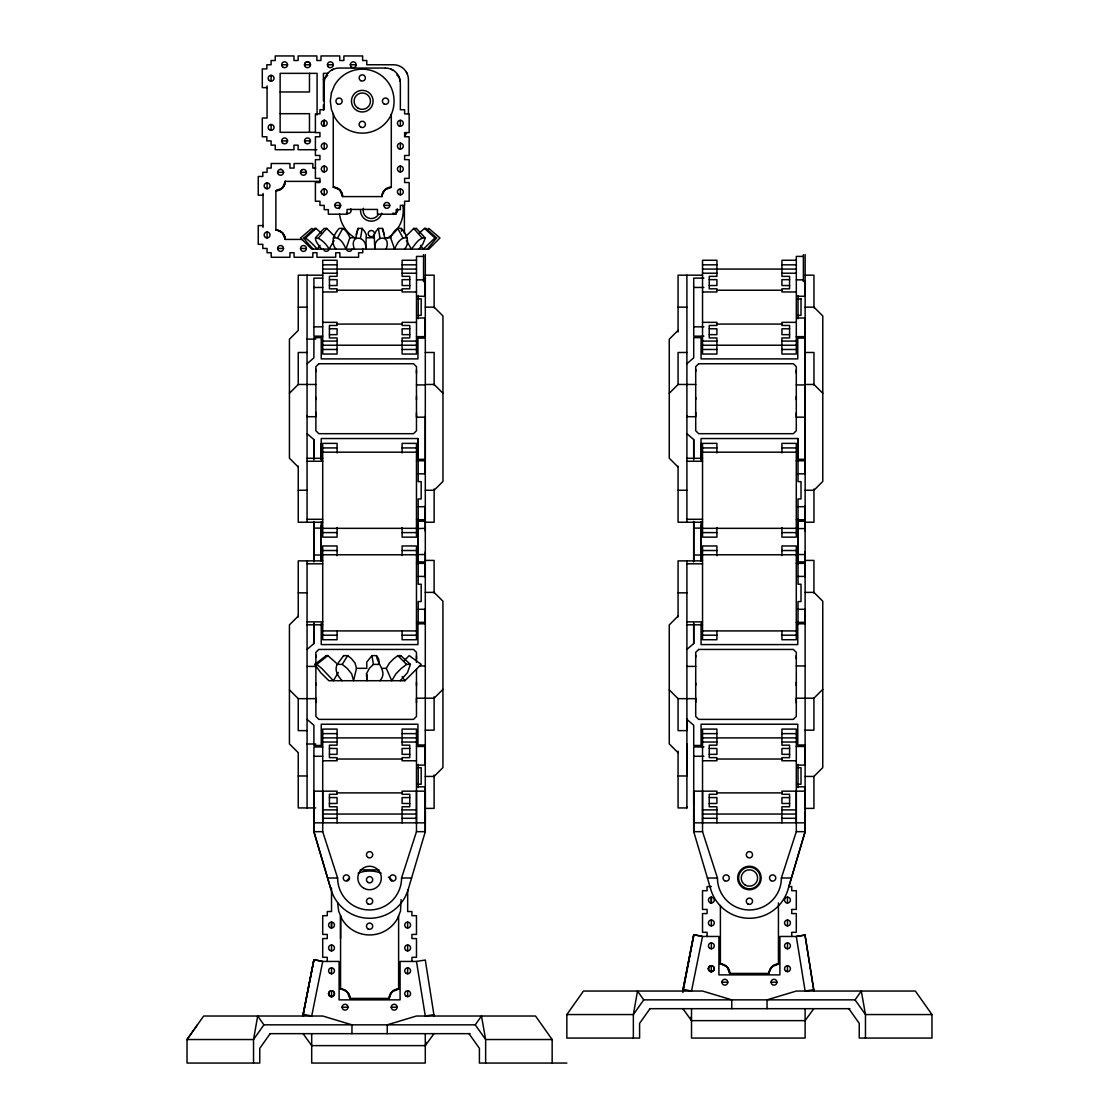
<?xml version="1.0" encoding="UTF-8"?>
<svg xmlns="http://www.w3.org/2000/svg" width="1119" height="1119" viewBox="0 0 1119 1119"><rect width="100%" height="100%" fill="white"/><g stroke="black" fill="none" stroke-linecap="round" stroke-linejoin="round"><path stroke-width="1.5" d="M307.068 415.611L307.068 416.702L315.88 416.702L315.88 412.379M402.099 822.843L402.099 806.757L409.75 806.757L409.75 794.294L402.099 794.294L402.099 791.161L425.29 791.161L425.29 831.669L408.505 888.416A40.284 40.284 0 0 1 330.678 888.416L313.893 831.669L313.893 814.646M337.085 822.843L337.085 806.757L329.434 806.757L329.434 794.294L337.085 794.294L337.085 791.161L313.893 791.161L313.893 831.669L330.678 888.416M307.068 649.44L313.893 643.565L313.88 623.409M313.88 561.752L313.88 521.496L313.893 561.612M313.893 459.769L313.893 439.557L307.068 433.682M315.88 702.41L315.88 698.088M315.88 685.15L315.88 683.136M315.88 657.175L315.88 655.161M315.88 399.441L315.88 397.441M315.88 371.48L315.88 369.466M321.237 561.248L321.237 525.398M321.237 459.769L321.237 443.376M416.478 760.766L402.099 760.766L402.099 757.633L409.75 757.633L409.75 745.17L402.099 745.17L402.099 729.084L416.478 729.084L416.478 831.669L401.567 877.995A31.975 31.975 0 0 1 369.592 909.957A31.975 31.975 0 0 1 337.616 877.995L322.706 831.669L322.706 729.084L337.085 729.084L337.085 745.17L329.434 745.17L329.434 757.633L337.085 757.633L337.085 760.766L322.706 760.766M340.568 938.561L340.568 915.734L340.568 989.07A9.33 9.33 0 0 1 349.897 998.4L389.286 998.4A9.33 9.33 0 0 1 398.616 989.07L398.616 915.734M351.953 1033.662L351.953 1024.836L322.706 1016.024L203.658 1016.024L187.027 1039.537L187.027 1063.05L259.762 1063.05L259.762 1048.349L270.155 1033.662M416.478 399.819L416.478 396.63M416.478 370.025L416.478 373.214M416.478 702.872L416.478 698.55M416.478 685.443L416.478 682.324M416.478 658.909L416.478 655.72M416.478 412.855L416.478 417.177L425.29 417.163M417.947 553.318L417.947 551.849M417.947 531.273L417.947 529.805M417.947 554.548L425.29 554.548L425.29 561.892L417.947 561.892L417.905 521.216L425.29 521.216L425.29 529.091M321.237 459.489L321.237 438.536L417.947 438.536L417.947 459.308L425.29 459.308L425.29 415.96M425.29 1033.662L425.29 1063.05L311.697 1063.05L311.697 1033.662M425.29 816.87L425.29 816.101M425.29 801.26L425.29 799.791M425.29 553.318L425.29 551.849M425.29 531.273L425.29 529.805M425.29 791.161L425.29 822.843L313.893 822.843L313.893 791.161M485.646 1063.05L485.646 1039.537L481.492 1016.024L475.253 1024.836L263.916 1024.836L253.537 1039.537L253.537 1063.05M552.157 1063.05L552.157 1039.537L535.525 1016.024L416.478 1016.024L387.23 1024.836L387.23 1033.662M686.898 718.72L686.898 775.971L678.072 775.971M686.898 415.611L686.898 416.702L695.71 416.702L695.71 412.379M691.514 1008.681L691.514 1038.068L805.12 1038.068L805.12 1008.681M693.724 814.646L693.724 831.669L710.495 888.416A40.284 40.284 0 0 0 788.322 888.416L805.12 831.669L805.107 791.161L781.929 791.161L781.929 794.294L789.58 794.294L789.58 806.757L781.929 806.757L781.929 822.843M716.901 822.843L716.901 806.757L709.25 806.757L709.25 794.294L716.901 794.294L716.901 791.161L693.71 791.161L693.724 831.669L702.536 831.669L717.447 877.995A31.975 31.975 0 0 0 749.408 909.957A31.975 31.975 0 0 0 781.384 877.995L796.308 831.669L796.294 729.084L781.929 729.084L781.929 745.17L789.58 745.17L789.58 757.633L781.929 757.633L781.929 760.766L796.294 760.766M686.898 649.44L693.71 643.565L693.696 623.437M693.71 561.752L693.71 521.496L693.71 561.612M693.71 459.769L693.71 439.557L686.898 433.682M695.71 702.41L695.71 698.088M695.71 685.15L695.71 683.136M695.71 657.175L695.71 655.161M695.71 399.441L695.71 397.441M695.71 371.48L695.71 369.466M701.067 561.248L701.067 525.398M701.067 459.769L701.067 443.376M702.536 831.669L702.536 729.084L716.901 729.084L716.901 745.17L709.25 745.17L709.25 757.633L716.901 757.633L716.901 760.766L702.536 760.766M731.77 1008.681L731.77 999.854L702.522 991.042L583.475 991.042L566.843 1014.555L566.843 1038.068L639.592 1038.068L639.592 1023.367L649.985 1008.681M796.294 399.819L796.294 396.63M796.294 370.025L796.294 373.214M796.294 702.872L796.294 698.55M796.294 685.443L796.294 682.324M796.294 658.909L796.294 655.72M796.294 412.855L796.294 417.177L805.12 417.177M797.763 553.318L797.763 551.849M797.763 531.273L797.763 529.805M797.763 554.548L805.12 554.548L805.12 561.892L797.763 561.892L797.735 528.574L797.735 521.23L805.107 521.216M701.067 459.489L701.067 438.536L797.763 438.536L797.763 459.308L805.12 459.308M805.107 816.87L805.107 816.101M805.107 809.457L805.12 791.161M805.12 553.318L805.12 551.849M805.12 531.273L805.12 529.805M805.12 473.071L805.12 412.491M805.12 396.672L805.12 395.105M805.12 374.739L805.12 373.159M805.009 935.064L813.933 991.042L805.009 935.064L796.294 936.463L779.901 936.463L779.901 974.887L718.916 974.887L718.916 936.463L702.522 936.463L693.724 934.701L682.716 991.042L693.794 934.701L702.536 936.463L691.514 991.042L682.772 989.28M865.463 1038.068L865.463 1014.555L861.308 991.042L855.07 999.854L643.747 999.854L633.354 1014.555L633.354 1038.068M767.047 1008.681L767.047 999.854L796.294 991.042L915.342 991.042L931.973 1014.555L931.973 1038.068L859.238 1038.068L859.238 1023.367L848.845 1008.681M425.29 528.336L417.905 528.574M805.107 528.336L805.107 529.091M302.927 1016.024L313.893 959.668L322.706 961.445L339.099 961.445L339.099 999.868L400.084 999.868L400.084 961.445L416.478 961.445L425.29 960.018L434.116 1016.024L434.116 1014.611L425.29 1016.024L416.478 961.445M425.29 814.772L425.29 813.289M805.107 814.772L805.107 813.289M425.29 811.485L425.29 831.669L416.478 831.669M805.12 811.485L805.107 831.669L788.769 886.933M356.08 234.71L358.08 228.416L362.136 228.416L364.556 231.269L366.319 234.71L365.759 249.131C367.256 235.214 348.499 233.801 354.443 249.131M302.899 1016.024L313.963 959.682L303.053 1014.276L311.697 1016.024L322.706 961.445L313.893 959.668M386.097 249.131C392.028 233.801 373.284 235.214 374.781 249.131L374.222 234.71L375.984 231.269L378.404 228.416L382.446 228.416L384.46 234.71M277.638 172.494L277.708 171.725M283.457 172.927L283.513 172.158M321.279 192.048L321.335 191.279M328.594 993.868L328.65 993.099M708.411 968.886L708.467 968.117M379.355 663.035L378.558 658.699L376.488 655.622L371.942 655.622L366.738 662.126L366.85 667.008M400.7 656.363L400.784 655.622L397.818 655.622L393.762 658.699L389.44 663.035L386.265 668.337L391.776 680.716L395.846 673.904L401.385 668.351L406.603 664.392L410.407 664.392L407.428 672.757L400.224 680.716M360.57 237.997L362.136 228.416M693.892 934.729L682.87 992.525M333.294 237.997C339.854 236.431 343.953 244.068 345.953 249.131L349.869 237.76C348.191 233.507 344.736 227.101 339.239 228.416C333.966 233.829 330.077 242.725 336.008 249.131M416.394 228.458L413.764 228.416L405.526 236.738M416.408 228.416L425.248 237.997L422.912 243.928L418.842 249.131M337.127 664.392L343.687 655.622L347.687 655.622L351.52 658.699L355.045 663.035L356.485 668.337L353.548 680.716L351.688 673.904L347.17 668.351L342.246 664.392L337.127 664.392C334.217 670.407 338.036 676.436 342.148 680.716M355.758 237.997L358.08 228.416M303.053 1033.662L311.697 1045.622L425.29 1045.622L426.213 1042.362M343.421 656.363L343.687 655.622M407.246 237.997C400.686 236.431 396.574 244.068 394.573 249.131L390.671 237.76C392.349 233.507 395.804 227.101 401.301 228.416C406.575 233.829 410.463 242.725 404.532 249.131M379.942 680.716C387.999 672.015 377.229 664.35 376.488 655.622M337.532 237.997L342.792 228.416M334.049 240.599L329.098 249.131C322.985 237.508 306.816 231.409 321.699 249.131M338.302 672.463L333.378 680.716L321.671 668.351L316.789 664.392L314.775 664.392L320.803 672.757L328.874 680.716L404.896 680.716L421.234 664.392L409.218 655.622L404.169 660.658M342.246 664.392L347.687 655.622M425.919 228.458L436.62 237.997L427.276 249.131M197.42 1024.836L187.027 1039.537L253.537 1039.537L257.692 1016.024L263.916 1024.836M425.29 1045.622L434.004 1033.662M813.821 1008.681L805.12 1020.64L691.514 1020.64L682.87 1008.681M320.034 245.341L317.195 249.131C307.921 237.885 295.206 230.402 313.264 249.131M318.439 237.997L326.762 228.416L335.015 236.738M315.292 237.997L324.132 228.416L326.762 228.416M323.419 79.659L327.615 75.449M426.857 230.332L428.773 228.416L439.977 237.997L428.843 249.131L311.697 249.131L300.549 237.997L311.753 228.416L313.684 230.332M289.429 393.273L298.255 384.46L315.88 384.46M298.255 616.093L289.429 624.906L289.429 743.911L298.255 752.723L298.255 807.932L315.754 807.932M678.072 330.385L669.26 339.211L669.26 458.217L678.072 467.029M669.26 393.273L678.072 384.46L695.71 384.46M442.928 689.374L434.116 698.2L416.478 698.2M678.072 616.093L669.26 624.906L669.26 743.911L678.072 752.723M805.12 730.161L813.933 730.161L813.933 698.2L822.759 689.374M797.735 528.574L805.107 528.574L805.12 505.746L805.12 808.394L813.933 808.394L813.933 776.432L822.759 767.606L822.759 601.197L813.933 592.385L805.12 592.385M305.599 237.997L315.992 228.416L321.657 233.395M418.884 233.395L424.549 228.416L425.947 228.416M303.92 237.997L314.579 228.416L315.992 228.416M307.068 363.745L313.893 357.856L313.893 337.644L321.237 337.644L321.237 358.891L417.947 358.891L417.947 338.106L425.29 338.106M686.884 363.745L693.71 357.856L693.71 337.644L701.067 337.644L701.067 358.891L797.763 358.891L797.763 338.106L805.12 338.106L805.12 474.372M379.215 664.392L373.396 664.392L369.354 668.351L366.417 673.904L366.99 680.716L366.976 674.519M436.62 237.997L434.871 238.053L423.346 249.131L420.506 245.341M316.789 664.392L327.853 655.622L336.26 663.035M425.248 237.997C418.814 237.256 415.009 244.893 411.442 249.131L406.477 240.599M301.389 170.256L301.99 169.78A2.937 2.937 0 0 1 306.396 172.326A2.937 2.937 0 0 1 301.99 174.872A2.937 2.937 0 0 1 301.99 169.78M314.775 664.392L326.286 655.622L327.853 655.622M331.672 70.063L333.42 69.21M805.107 935.05L796.294 936.463L805.12 991.042L813.933 989.63M281.666 64.762L287.555 64.762M304.55 64.762L310.425 64.762M327.433 64.762L333.308 64.762M350.317 64.762L356.192 64.762M328.315 73.35L323.419 73.35L323.419 100.892M267.063 87.646L262.294 87.646L262.294 68.902L266.84 68.902L266.84 64.762L271.092 64.762L271.092 60.51L275.246 60.51L275.246 55.95L293.975 55.95L293.975 60.51L298.13 60.51L298.13 55.95L316.859 55.95L316.859 60.51L320.999 60.51L320.999 55.95L339.742 55.95L339.742 60.51L343.883 60.51L343.883 55.95L362.626 55.95L362.626 60.51L366.766 60.51L366.766 64.762L393.496 64.762A14.925 14.925 0 0 1 408.421 79.687L408.421 113.97M280.128 91.968L309.473 91.968L309.473 73.35M280.128 113.69L309.473 113.69L309.473 132.322M315.558 132.322L280.128 132.322L280.128 73.35L317.083 73.35L317.083 114.977M281.666 140.896L287.555 140.896M304.55 140.896L310.425 140.896M316.859 149.722L298.13 149.722L298.13 145.162L293.975 145.162L293.975 149.722L275.246 149.722L275.246 145.162L271.092 145.162L271.092 140.91L266.84 140.91L266.84 136.77L262.294 136.77L262.294 118.027L267.063 118.027L267.063 85.911M315.586 168.06L312.83 168.06L312.83 163.514L294.087 163.514L294.087 168.06L289.947 168.06L289.947 163.514L271.204 163.514L271.204 168.06L267.063 168.06L267.063 172.326L262.811 172.326L262.811 176.466L258.251 176.466L258.251 195.21L263.035 195.21M277.638 172.326L283.513 172.326A2.937 2.937 0 0 1 279.107 174.872A2.937 2.937 0 0 1 279.107 169.78A2.937 2.937 0 0 1 283.513 172.326M300.521 172.326L306.396 172.326M320.034 181.376L285.205 181.376A9.33 9.33 0 0 1 275.875 190.706L275.875 230.08A9.33 9.33 0 0 1 285.205 239.424L302.662 239.424M334.777 205.392L340.652 205.392A2.937 2.937 0 0 0 336.246 202.847A2.937 2.937 0 0 0 336.246 207.938A2.937 2.937 0 0 0 340.652 205.392M383.901 205.392L389.776 205.392M263.035 225.59L258.251 225.59L258.251 244.32L262.811 244.32L262.811 248.474L267.063 248.474L267.063 252.726L271.204 252.726L271.204 257.272L289.947 257.272L289.947 252.726L294.087 252.726L294.087 257.272L312.83 257.272L312.83 252.726L316.971 252.726L316.971 257.272L335.714 257.272L335.714 252.726L339.854 252.726L339.854 257.272L358.598 257.272L358.598 252.726L362.738 252.726L362.738 248.474M349.869 237.76L355.562 237.76M366.486 237.76L374.054 237.76M384.978 237.76L390.671 237.76M277.638 248.46L283.513 248.46A2.937 2.937 0 0 1 279.107 251.006A2.937 2.937 0 0 1 279.107 245.914A2.937 2.937 0 0 1 283.513 248.46M300.521 248.474L306.396 248.46A2.937 2.937 0 0 0 301.99 245.914A2.937 2.937 0 0 0 301.99 251.006A2.937 2.937 0 0 0 306.396 248.46M423.555 256.405L416.506 256.405L416.478 354.038L402.113 354.038L402.113 337.938L409.764 337.938L409.764 325.475L402.113 325.475L402.113 322.342L416.478 322.342M803.386 256.405L796.322 256.405L796.308 354.038L781.929 354.038L781.929 337.938L789.58 337.938L789.58 325.475L781.929 325.475L781.929 322.342L796.308 322.342M416.478 260.265L402.113 260.265L402.113 276.351L409.764 276.351L409.764 288.814L402.113 288.814L402.113 291.961L416.478 291.961M796.308 260.265L781.929 260.265L781.929 276.351L789.58 276.351L789.58 288.814L781.929 288.814L781.929 291.961L796.308 291.961M322.72 264.825L337.085 264.825M402.113 264.825L416.478 264.825M702.536 264.825L716.915 264.825M781.929 264.825L796.308 264.825M322.72 269.078L416.478 269.078M702.536 269.078L796.308 269.078M322.72 273.218L337.085 273.218M402.113 273.218L416.478 273.218M702.536 273.218L716.915 273.218M781.929 273.218L796.308 273.218M322.72 275.176L298.255 275.176L298.255 330.385L289.429 339.211L289.429 458.217L298.255 467.029M425.318 275.176L434.144 275.176L434.144 307.781M702.536 275.176L678.072 275.176L678.072 331.951M805.148 275.176L813.961 275.176L813.961 307.781M322.72 278.127L313.907 278.127L313.907 336.176L322.72 336.176M703.879 278.127L693.724 278.127L693.724 336.176L703.879 336.176M329.434 279.652L337.085 279.652L337.085 285.527L329.434 285.527M409.764 279.652L402.113 279.652L402.113 285.527L409.764 285.527M709.25 279.652L716.915 279.652L716.915 285.527L709.25 285.527M789.58 279.652L781.929 279.652L781.929 285.527L789.58 285.527M416.506 279.848L423.555 279.848M796.322 279.848L803.386 279.848M313.907 287.457L322.72 287.457M693.724 287.457L703.879 287.457M337.085 290.227L402.113 290.227M716.915 290.227L781.929 290.227M322.72 291.961L337.085 291.961L337.085 288.814L329.434 288.814L329.434 276.351L337.085 276.351L337.085 260.265L322.72 260.265L322.72 354.038L337.085 354.038L337.085 337.938L329.434 337.938L329.434 325.475L337.085 325.475L337.085 322.342L322.72 322.342M702.536 291.961L716.915 291.961L716.915 288.814L709.25 288.814L709.25 276.351L716.915 276.351L716.915 260.265L702.536 260.265L702.536 354.038L716.915 354.038L716.915 337.938L709.25 337.938L709.25 325.475L716.915 325.475L716.915 322.342L702.536 322.342M418.198 296.283L425.066 296.283L425.066 277.666M798.015 296.283L804.883 296.283L804.883 281.051M418.198 298.927L421.178 298.885L421.178 315.404L418.198 315.376M798.015 298.885L801.008 298.927M298.255 307.152L307.068 307.152M425.318 307.152L434.144 307.152L442.956 315.964L442.956 481.45L434.144 490.262L425.318 490.262M678.072 307.152L686.898 307.152M805.148 307.152L813.961 307.152L822.787 315.964L822.787 481.45L813.961 490.262L805.148 490.262M798.015 315.404L801.008 315.376L801.008 298.885M418.198 318.006L425.066 318.006L425.066 336.637L416.478 336.637M798.015 318.006L804.883 318.006L804.883 336.637L796.308 336.637M337.085 324.076L402.113 324.076M716.915 324.076L781.929 324.076M313.907 326.832L322.72 326.832M693.724 326.832L703.879 326.832M329.434 328.776L337.085 328.776L337.085 334.651L329.434 334.651M409.764 328.776L402.113 328.776L402.113 334.651L409.764 334.651M709.25 328.776L716.915 328.776L716.915 334.651L709.25 334.651M789.58 328.776L781.929 328.776L781.929 334.651L789.58 334.651M307.068 339.113L315.768 339.113M322.72 341.085L337.085 341.085M402.113 341.085L416.478 341.085M702.536 341.085L716.915 341.085M781.929 341.085L796.308 341.085M322.72 345.225L416.478 345.225M702.536 345.225L796.308 345.225M322.72 349.478L337.085 349.478M402.113 349.478L416.478 349.478M702.536 349.478L716.915 349.478M781.929 349.478L796.308 349.478M307.068 352.485L298.255 352.485L298.255 384.614M425.318 352.485L434.144 352.485L434.144 385.09M686.898 352.485L678.072 352.485L678.072 384.614M805.148 352.485L813.961 352.485L813.961 385.09M425.318 384.46L434.144 384.46L442.956 393.273M805.148 384.46L813.961 384.46L822.787 393.273M416.478 384.922L425.29 384.922M796.294 384.922L805.12 384.922M322.706 447.936L337.085 447.936M402.099 447.936L416.478 447.936M702.536 447.936L716.901 447.936M781.929 447.936L796.294 447.936M322.706 452.188L416.478 452.188M702.536 452.188L796.294 452.188M307.068 458.3L322.706 458.3M686.898 458.3L702.536 458.3M416.478 460.776L425.066 460.776L425.066 474.33M796.294 460.776L804.883 460.776L804.883 474.33M307.068 461.238L322.706 461.238M686.898 461.238L702.536 461.238M418.198 473.827L425.318 473.827M798.015 473.827L805.148 473.827M298.255 490.262L307.068 490.262M678.072 490.262L686.898 490.262M418.198 506.711L425.318 506.711M798.015 506.711L805.148 506.711M307.068 519.286L322.706 519.286M686.898 519.286L702.536 519.286M416.478 519.762L425.066 519.762L425.066 506.208M796.294 519.762L804.883 519.762L804.883 506.208M322.706 522.237L298.255 522.237L298.255 466.217M425.318 522.237L434.144 522.237L434.144 489.017M702.536 522.237L678.072 522.237L678.072 466.217M313.893 528.112L321.237 528.112M693.724 528.112L701.067 528.112M322.706 528.336L416.478 528.336M702.536 528.336L796.294 528.336M322.706 532.602L337.085 532.602M402.099 532.602L416.478 532.602M702.536 532.602L716.901 532.602M781.929 532.602L796.294 532.602M322.706 550.52L337.085 550.52M402.099 550.52L416.478 550.52M702.536 550.52L716.901 550.52M781.929 550.52L796.294 550.52M322.706 554.772L416.478 554.772M702.536 554.772L796.294 554.772M313.893 555.01L321.237 555.01M693.724 555.01L701.067 555.01M425.29 560.409L434.116 560.409L434.116 593.014M805.12 560.409L813.933 560.409L813.933 593.014M322.706 560.885L298.255 560.885L298.255 616.905M702.536 560.885L678.072 560.885L678.072 616.905M416.478 563.361L425.066 563.361L425.066 576.914M796.294 563.361L804.883 563.361L804.883 576.914M307.068 563.822L322.706 563.822M686.898 563.822L702.536 563.822M418.198 576.411L425.318 576.411M798.015 576.411L805.148 576.411M425.29 592.385L434.116 592.385L442.928 601.197L442.928 767.606L434.116 776.432L425.29 776.432M298.255 592.846L307.068 592.846M678.072 592.846L686.898 592.846M418.198 609.296L425.318 609.296M798.015 609.296L805.148 609.296M307.068 621.87L322.706 621.87M686.898 621.87L702.536 621.87M416.478 622.346L425.066 622.346L425.066 608.792M796.294 622.346L804.883 622.346L804.883 608.792M417.947 623.801L425.29 623.801M797.763 623.801L805.12 623.801M307.068 624.822L322.706 624.822M686.898 624.822L702.536 624.822M322.706 630.92L416.478 630.92M702.536 630.92L796.294 630.92M322.706 635.186L337.085 635.186M402.099 635.186L416.478 635.186M702.536 635.186L716.901 635.186M781.929 635.186L796.294 635.186M419.415 665.945L425.29 665.945M796.294 665.945L805.12 665.945M307.068 666.406L315.88 666.406M686.898 666.406L695.71 666.406M356.485 668.337L366.962 668.337M381.663 668.337L386.265 668.337M796.294 698.2L813.933 698.2M315.88 698.662L298.255 698.662L289.429 689.85M695.71 698.662L678.072 698.662L669.26 689.85M425.29 730.161L434.116 730.161L434.116 696.843M307.068 730.637L298.255 730.637L298.255 698.508M322.706 733.63L337.085 733.63M402.099 733.63L416.478 733.63M702.536 733.63L716.901 733.63M781.929 733.63L796.294 733.63M322.706 737.897L416.478 737.897M702.536 737.897L796.294 737.897M322.706 742.037L337.085 742.037M402.099 742.037L416.478 742.037M702.536 742.037L716.901 742.037M781.929 742.037L796.294 742.037M307.068 743.995L315.754 743.995M425.29 745.002L417.947 745.002L417.947 724.231L321.237 724.231L321.237 745.478L313.893 745.478L313.893 725.252L307.068 719.377M805.12 745.002L797.763 745.002L797.763 724.231L701.067 724.231L701.067 745.478L693.71 745.478L693.71 725.252L686.898 719.377M416.478 746.471L425.066 746.471L425.066 765.102L418.198 765.102M796.294 746.471L804.883 746.471L804.883 765.102L798.015 765.102M322.706 746.946L313.893 746.946L313.893 804.981M703.879 746.946L693.724 746.946L693.724 804.981M329.434 748.457L337.085 748.457L337.085 754.346L329.434 754.346M409.75 748.457L402.099 748.457L402.099 754.346L409.75 754.346M709.25 748.471L716.901 748.471L716.901 754.346L709.25 754.346M789.58 748.471L781.929 748.471L781.929 754.346L789.58 754.346M313.893 756.276L322.706 756.276M693.724 756.276L703.879 756.276M337.085 759.032L402.099 759.032M716.901 759.032L781.929 759.032M418.198 767.746L421.178 767.704L421.178 784.223L418.198 784.223M798.015 767.704L801.008 767.746L801.008 784.223L798.015 784.181M298.255 775.971L307.068 775.971M805.12 776.432L813.933 776.432M418.198 786.825L425.066 786.825L425.066 805.456M798.015 786.825L804.883 786.825L804.883 805.456M337.085 792.895L402.099 792.895M716.901 792.895L781.929 792.895M329.434 797.581L337.085 797.581L337.085 803.47L329.434 803.47M409.75 797.581L402.099 797.581L402.099 803.47L409.75 803.47M709.25 797.581L716.901 797.581L716.901 803.47L709.25 803.47M789.58 797.581L781.929 797.581L781.929 803.47L789.58 803.47M686.898 743.995L686.898 807.932L678.072 807.932L678.072 751.157M322.706 809.89L337.085 809.89M402.099 809.89L416.478 809.89M702.536 809.89L716.901 809.89M781.929 809.89L796.294 809.89M322.706 814.045L416.478 814.045M702.536 814.045L796.294 814.045M322.706 818.297L337.085 818.297M402.099 818.297L416.478 818.297M702.536 818.297L716.901 818.297M781.929 818.297L796.294 818.297M805.107 822.843L693.724 822.843L693.71 791.161M313.893 831.669L322.706 831.669M796.308 831.669L805.12 831.669M360.164 869.883L379.019 869.883M327.587 877.995L337.616 877.995M401.567 877.995L411.582 877.995M707.418 877.995L717.447 877.995M781.384 877.995L791.413 877.995M711.334 886.556L707.082 886.556L707.082 890.71L702.522 890.71L702.522 909.439L707.096 909.439L707.082 913.58L702.522 913.58L702.522 932.323L707.096 932.323L707.082 936.463M788.909 886.556L791.748 886.556L791.734 890.71L796.308 890.696L796.294 909.439L791.734 909.439L791.734 913.58L796.308 913.58L796.294 932.323L791.734 932.323L791.734 936.463M721.909 982.23L727.798 982.216A2.937 2.937 0 0 0 723.392 979.671A2.937 2.937 0 0 0 723.392 984.762A2.937 2.937 0 0 0 727.798 982.216M771.033 982.23L776.922 982.216A2.937 2.937 0 0 0 772.516 979.671A2.937 2.937 0 0 0 772.516 984.762A2.937 2.937 0 0 0 776.922 982.216M342.092 1007.198L347.981 1007.198A2.937 2.937 0 0 0 343.575 1004.652A2.937 2.937 0 0 0 343.575 1009.744A2.937 2.937 0 0 0 347.981 1007.198M391.216 1007.198L397.105 1007.198A2.937 2.937 0 0 0 392.699 1004.652A2.937 2.937 0 0 0 392.699 1009.744A2.937 2.937 0 0 0 397.105 1007.198M649.691 1008.681L849.894 1008.681M566.843 1014.555L633.354 1014.555L637.508 991.042L643.747 999.854M931.973 1014.555L865.463 1014.555L855.07 999.854M269.861 1033.662L470.078 1033.662M552.157 1039.537L485.646 1039.537L475.253 1024.836M566.843 1063.05L479.408 1063.05L479.408 1048.349L469.015 1033.662M280.421 169.389L281.177 169.459M324.048 188.957L324.818 189.013M323.615 194.762L324.384 194.818M711.95 965.837L711.18 965.781L711.348 971.656M710.747 971.6L711.516 971.656M331.364 990.763L332.119 990.819M330.916 996.581L331.686 996.637M391.132 69.21L392.895 70.063M400.784 655.622L410.407 664.392M424.549 228.416L434.941 237.997M397.818 655.622L406.603 664.392M413.764 228.416L422.101 237.997M402.099 676.589L404.896 680.716M326.286 655.622L326.72 656.363M397.749 228.416L403.008 237.997M406.421 72.231L407.288 73.98M690.605 1017.339L691.514 1020.64M382.446 228.416L384.782 237.997M401.301 228.416L401.581 231.269M371.942 655.622L373.396 664.392M378.404 228.416L379.956 237.997M401.12 899.662L400.476 911.244L397.273 918.965A31.975 31.975 0 0 1 341.896 918.965L338.707 911.244L337.616 902.977M796.294 791.161L796.308 822.843M702.522 791.161L702.536 822.843M686.898 806.841L686.898 807.932M416.478 791.161L416.478 822.843M322.706 791.161L322.706 822.843M813.961 489.017L813.961 522.237L805.148 522.237L805.148 254.614M803.386 254.614L803.386 281.638M798.015 295.528L798.015 318.775M798.015 460.776L798.015 481.632L801.008 481.632L801.008 498.962L798.015 498.962L798.015 519.762M798.015 563.361L798.015 584.216L801.008 584.216L801.008 601.546L798.015 601.546L798.015 622.346M798.015 764.333L798.015 787.594M797.763 438.536L797.763 461.224M797.763 518.852L797.763 564.256M797.763 621.884L797.763 644.586L701.067 644.586L701.067 623.339M787.482 897.13L787.482 903.019M787.482 920.014L787.482 925.889M787.482 942.897L787.482 948.772M787.482 965.781L787.482 971.656M781.929 452.957L781.929 443.376L796.294 443.376L796.294 537.148L781.929 537.148L781.929 527.567M781.929 555.542L781.929 545.96L796.294 545.96L796.294 639.732L781.929 639.732L781.929 630.92M778.432 902.977L778.432 964.088A9.33 9.33 0 0 0 769.103 973.418L729.714 973.418A9.33 9.33 0 0 0 720.384 964.088L720.384 905.439M716.901 452.957L716.901 443.376L702.536 443.376L702.536 537.148L716.901 537.148L716.901 527.567M716.901 555.709L716.901 545.96L702.536 545.96L702.536 639.732L716.901 639.732L716.901 630.92M711.348 920.014L711.348 925.889M711.348 942.897L711.348 948.772M701.067 521.874L701.067 560.773M693.71 439.557L693.71 458.734M693.71 623.339L693.71 643.565M693.724 799.763L693.724 801.288M693.724 811.191L693.724 812.03M693.724 816.045L693.724 816.87M686.898 275.176L686.898 522.237M686.898 560.885L686.898 730.637L678.072 730.637L678.072 698.508M434.116 775.075L434.116 808.394L425.29 808.394L425.318 254.614M423.555 254.614L423.555 281.638M418.198 295.528L418.198 318.775M418.198 460.776L418.198 481.632L421.178 481.632L421.178 498.962L418.198 498.962L418.198 519.762M418.198 563.361L418.198 584.216L421.178 584.216L421.178 601.546L418.198 601.546L418.198 622.346M418.198 764.333L418.198 787.594M417.947 438.536L417.947 461.224M417.947 518.852L417.947 564.256M417.947 621.884L417.947 644.586L321.237 644.586L321.237 623.339M416.478 662.322L416.478 652.377L413.54 649.44L318.817 649.44L315.88 652.377L315.88 716.44L318.831 719.377L413.54 719.377L416.478 716.44L416.478 669.498M411.918 961.445L411.932 957.304L416.478 957.304L416.478 938.561L411.918 938.561L411.932 934.421L416.478 934.421L416.478 915.678L411.918 915.692L411.932 911.537L407.666 911.537L407.68 889.829M407.666 922.112L407.652 927.987M407.666 944.995L407.652 950.87M407.666 967.879L407.652 973.754M407.666 990.763L407.652 996.637M404.393 206.106L404.393 233.535M402.099 452.957L402.099 443.376L416.478 443.376L416.478 537.148L402.099 537.148L402.099 527.567M402.099 555.542L402.099 545.96L416.478 545.96L416.478 639.732L402.099 639.732L402.099 630.92M400.35 120.306L400.35 126.181M400.35 143.176L400.35 149.065M400.35 166.06L400.35 171.948M400.35 188.943L400.35 194.818M391.3 113.928L391.3 187.251A9.33 9.33 0 0 0 381.971 196.594L342.596 196.594A9.33 9.33 0 0 0 333.252 187.251L333.252 113.928M337.085 452.957L337.085 443.376L322.706 443.376L322.706 537.148L337.085 537.148L337.085 527.567M337.085 555.709L337.085 545.96L322.706 545.96L322.706 639.732L337.085 639.732L337.085 630.92M331.532 888.15L331.518 911.537L327.266 911.537L327.266 915.692L322.706 915.692L322.706 934.421L327.266 934.421L327.266 938.561L322.706 938.561L322.706 957.304L327.266 957.304L327.266 961.445M331.532 944.995L331.518 950.87M331.532 967.879L331.518 973.754M331.532 990.763L331.532 996.637M324.216 143.176L324.216 149.065M324.216 166.06L324.216 171.948M324.216 188.943L324.216 194.818M323.419 104.78L323.419 109.942M321.237 521.874L321.237 560.773M313.893 439.557L313.893 458.734M313.893 623.339L313.893 643.565M307.068 275.176L307.068 522.237M307.068 560.885L307.068 807.932M271.106 75.337L271.106 81.211M271.106 124.461L271.106 130.336M267.077 182.901L267.077 188.775M267.077 232.011L267.077 237.899M263.035 193.461L263.035 227.325M406.421 133.441A14.925 14.925 0 0 1 405.344 135.063M396.867 74.917A7.609 7.609 0 0 1 399.847 80.96M304.648 65.531A2.937 2.937 0 0 1 307.487 61.825A2.937 2.937 0 0 1 310.327 65.531A2.937 2.937 0 0 1 305.417 66.846A2.937 2.937 0 0 1 306.732 61.923A2.937 2.937 0 0 1 310.327 65.517M402.882 205.392A31.975 31.975 0 0 1 387.286 238.081M355.324 238.081A31.975 31.975 0 0 1 339.505 213.729M339.379 208.735A31.975 31.975 0 0 1 339.728 205.392M350.779 208.833A3.133 3.133 0 0 1 346.498 213.114M397.259 208.833A3.133 3.133 0 0 1 392.979 213.114M378.404 214.498A8.197 8.197 0 0 1 363.395 208.274M381.761 213.197A10.826 10.826 0 0 1 360.486 210.4M329.182 249.215A2.937 2.937 0 0 1 323.503 249.215M352.065 249.215A2.937 2.937 0 0 1 346.386 249.215M349.492 877.995A3.133 3.133 0 0 1 344.792 880.709A3.133 3.133 0 0 1 344.792 875.282A3.133 3.133 0 0 1 349.492 877.995A31.975 31.975 0 0 0 346.988 880.373M358.136 873.128A31.975 31.975 0 0 1 381.047 873.128M388.377 877.1A31.975 31.975 0 0 1 392.196 880.373M324.216 120.306L324.216 126.181L324.216 120.306M331.518 922.112L331.518 927.987L331.532 922.112M711.348 897.13L711.348 903.019L711.348 897.13M285.205 181.376C285.317 186.355 280.869 190.803 275.875 190.706L282.478 187.978L285.205 181.376M382.055 195.377L381.971 196.594C381.873 191.587 386.307 187.153 391.3 187.251L384.698 189.992L382.055 195.377M389.356 997.183L389.286 998.4C389.188 993.406 393.622 988.972 398.616 989.07L392.014 991.798L389.356 997.183M769.187 972.201L769.103 973.418C769.005 968.425 773.439 963.991 778.432 964.088L771.83 966.83L769.187 972.201M331.406 92.891L330.315 101.158L331.406 109.438L334.595 117.145A31.975 31.975 0 0 0 389.971 117.145C395.427 107.298 395.427 95.017 389.971 85.17A31.975 31.975 0 0 0 334.595 85.17L331.406 92.891M318.831 363.745L315.88 366.682L315.88 430.731L318.831 433.682L413.54 433.682L416.478 430.731L416.478 366.682L413.54 363.731L318.817 363.745M698.648 363.745L695.71 366.682L695.71 430.731L698.648 433.682L793.357 433.682L796.294 430.731L796.294 366.682L793.357 363.731L698.648 363.745M698.648 649.44L695.71 652.377L695.71 716.44L698.648 719.377L793.357 719.377L796.294 716.44L796.294 652.377L793.357 649.44L698.648 649.44M385.426 68.063L339.141 68.063A14.925 14.925 0 0 0 324.202 83.002L324.202 109.732L319.95 109.732L319.95 113.872L315.404 113.872L315.404 132.615L319.95 132.615L319.95 136.756L315.404 136.756L315.404 155.485L319.95 155.485L319.95 159.639L315.404 159.639L315.404 178.369L319.95 178.369L319.95 182.523L315.404 182.523L315.404 201.252L319.95 201.252L319.95 205.392L324.202 205.392L324.202 209.659L328.357 209.659L328.357 214.205L347.086 214.205L347.086 209.435L377.467 209.435L377.467 214.205L396.21 214.205L396.21 209.659L400.35 209.659L400.35 205.392L404.616 205.392L404.616 201.252L409.162 201.252L409.162 182.523L404.616 182.523L404.616 178.369L409.162 178.369L409.162 159.639L404.616 159.639L404.616 155.485L409.162 155.485L409.162 136.756L404.616 136.756L404.616 132.615L409.162 132.615L409.162 113.872L404.616 113.872L404.616 109.732L400.35 109.732L400.35 83.002A14.925 14.925 0 0 0 385.426 68.063M334.483 187.335L333.252 187.251C338.26 187.153 342.694 191.601 342.596 196.594L339.854 189.992L334.483 187.335M277.092 230.164L275.875 230.08C280.883 229.982 285.303 234.43 285.205 239.424L282.478 232.822L277.092 230.164M721.601 964.172L720.384 964.088C725.392 963.991 729.826 968.439 729.728 973.418L726.986 966.83L721.601 964.172M341.785 989.154L340.568 989.07C345.575 988.972 349.995 993.42 349.897 998.4L347.17 991.798L341.785 989.154M383.943 103.871A3.133 3.133 0 0 0 388.657 101.158A3.133 3.133 0 0 0 383.943 98.444A3.133 3.133 0 0 0 383.943 103.871M358.178 108.263A8.197 8.197 0 0 0 370.473 101.158A8.197 8.197 0 0 0 358.178 94.066A8.197 8.197 0 0 0 358.178 108.263M360.71 127.118A3.133 3.133 0 0 0 365.409 124.391A3.133 3.133 0 0 0 360.71 121.677A3.133 3.133 0 0 0 360.71 127.118M337.476 103.871A3.133 3.133 0 0 0 342.176 101.158A3.133 3.133 0 0 0 337.476 98.444A3.133 3.133 0 0 0 337.476 103.871M356.863 110.529A10.826 10.826 0 0 0 373.103 101.158A10.826 10.826 0 0 0 356.863 91.786A10.826 10.826 0 0 0 356.863 110.529M360.71 80.638A3.133 3.133 0 0 0 365.409 77.924A3.133 3.133 0 0 0 360.71 75.211A3.133 3.133 0 0 0 360.71 80.638M398.882 125.79A2.937 2.937 0 0 0 403.288 123.244A2.937 2.937 0 0 0 398.882 120.698A2.937 2.937 0 0 0 398.882 125.79M384.768 207.463A2.937 2.937 0 0 0 389.678 206.148A2.937 2.937 0 0 0 386.083 202.553A2.937 2.937 0 0 0 384.768 207.463M398.882 171.543A2.937 2.937 0 0 0 403.288 168.997A2.937 2.937 0 0 0 398.882 166.451A2.937 2.937 0 0 0 398.882 171.543M398.882 148.673A2.937 2.937 0 0 0 403.288 146.127A2.937 2.937 0 0 0 398.882 143.582A2.937 2.937 0 0 0 398.882 148.673M398.882 194.426A2.937 2.937 0 0 0 403.288 191.881A2.937 2.937 0 0 0 398.882 189.335A2.937 2.937 0 0 0 398.882 194.426M322.748 125.79A2.937 2.937 0 0 0 327.154 123.244A2.937 2.937 0 0 0 322.748 120.698A2.937 2.937 0 0 0 322.748 125.79M322.748 171.543A2.937 2.937 0 0 0 327.154 168.997A2.937 2.937 0 0 0 322.748 166.451A2.937 2.937 0 0 0 322.748 171.543M322.748 148.673A2.937 2.937 0 0 0 327.154 146.127A2.937 2.937 0 0 0 322.748 143.582A2.937 2.937 0 0 0 322.748 148.673M322.258 194.077A2.937 2.937 0 0 0 327.098 192.482A2.937 2.937 0 0 0 323.293 189.097A2.937 2.937 0 0 0 322.258 194.077M351.184 66.846A2.937 2.937 0 0 0 356.094 65.531A2.937 2.937 0 0 0 352.499 61.923A2.937 2.937 0 0 0 351.184 66.846M269.022 80.344A2.937 2.937 0 0 0 273.945 79.029A2.937 2.937 0 0 0 270.35 75.435A2.937 2.937 0 0 0 269.022 80.344M328.301 66.846A2.937 2.937 0 0 0 333.21 65.517A2.937 2.937 0 0 0 329.615 61.923A2.937 2.937 0 0 0 328.301 66.846M282.534 66.846A2.937 2.937 0 0 0 287.443 65.531A2.937 2.937 0 0 0 283.848 61.923A2.937 2.937 0 0 0 282.534 66.846M269.022 129.468A2.937 2.937 0 0 0 273.945 128.153A2.937 2.937 0 0 0 270.35 124.559A2.937 2.937 0 0 0 269.022 129.468M305.417 142.98A2.937 2.937 0 0 0 310.327 141.665A2.937 2.937 0 0 0 306.732 138.057A2.937 2.937 0 0 0 305.417 142.98M282.534 142.98A2.937 2.937 0 0 0 287.443 141.665A2.937 2.937 0 0 0 283.848 138.057A2.937 2.937 0 0 0 282.534 142.98M369.732 236.347A3.133 3.133 0 0 0 374.445 233.633A3.133 3.133 0 0 0 369.732 230.92A3.133 3.133 0 0 0 369.732 236.347M265.609 237.508A2.937 2.937 0 0 0 270.015 234.962A2.937 2.937 0 0 0 265.609 232.416A2.937 2.937 0 0 0 265.609 237.508M265.609 188.384A2.937 2.937 0 0 0 270.015 185.838A2.937 2.937 0 0 0 265.609 183.292A2.937 2.937 0 0 0 265.609 188.384M368.025 857.476A3.133 3.133 0 0 0 372.725 854.762A3.133 3.133 0 0 0 368.025 852.035A3.133 3.133 0 0 0 368.025 857.476M391.258 880.709A3.133 3.133 0 0 0 395.958 877.995A3.133 3.133 0 0 0 391.258 875.282A3.133 3.133 0 0 0 391.258 880.709M363.717 888.178A11.763 11.763 0 0 0 381.341 877.995A11.763 11.763 0 0 0 363.717 867.812A11.763 11.763 0 0 0 363.717 888.178M368.025 903.942A3.133 3.133 0 0 0 372.725 901.229A3.133 3.133 0 0 0 368.025 898.515A3.133 3.133 0 0 0 368.025 903.942M406.197 996.246A2.937 2.937 0 0 0 410.603 993.7A2.937 2.937 0 0 0 406.197 991.154A2.937 2.937 0 0 0 406.197 996.246M330.049 973.362A2.937 2.937 0 0 0 334.469 970.816A2.937 2.937 0 0 0 330.049 968.271A2.937 2.937 0 0 0 330.049 973.362M406.197 973.362A2.937 2.937 0 0 0 410.603 970.816A2.937 2.937 0 0 0 406.197 968.271A2.937 2.937 0 0 0 406.197 973.362M330.063 996.246A2.937 2.937 0 0 0 334.455 993.7A2.937 2.937 0 0 0 330.063 991.154A2.937 2.937 0 0 0 330.063 996.246M406.197 927.595A2.937 2.937 0 0 0 410.603 925.049A2.937 2.937 0 0 0 406.197 922.504A2.937 2.937 0 0 0 406.197 927.595M406.197 950.479A2.937 2.937 0 0 0 410.603 947.933A2.937 2.937 0 0 0 406.197 945.387A2.937 2.937 0 0 0 406.197 950.479M368.025 928.924A3.133 3.133 0 0 0 372.725 926.21A3.133 3.133 0 0 0 368.025 923.497A3.133 3.133 0 0 0 368.025 928.924M368.025 882.457A3.133 3.133 0 0 0 372.725 879.744A3.133 3.133 0 0 0 368.025 877.016A3.133 3.133 0 0 0 368.025 882.457M330.049 927.595A2.937 2.937 0 0 0 334.469 925.049A2.937 2.937 0 0 0 330.049 922.504A2.937 2.937 0 0 0 330.049 927.595M330.049 950.479A2.937 2.937 0 0 0 334.469 947.933A2.937 2.937 0 0 0 330.049 945.387A2.937 2.937 0 0 0 330.049 950.479M329.559 995.896A2.937 2.937 0 0 0 334.399 994.301A2.937 2.937 0 0 0 330.609 990.902A2.937 2.937 0 0 0 329.559 995.896M724.608 880.709A3.133 3.133 0 0 0 729.308 877.995A3.133 3.133 0 0 0 724.608 875.282A3.133 3.133 0 0 0 724.608 880.709M747.842 857.476A3.133 3.133 0 0 0 752.555 854.762A3.133 3.133 0 0 0 747.842 852.035A3.133 3.133 0 0 0 747.842 857.476M771.089 880.709A3.133 3.133 0 0 0 775.789 877.995A3.133 3.133 0 0 0 771.089 875.282A3.133 3.133 0 0 0 771.089 880.709M743.534 888.178A11.763 11.763 0 0 0 761.172 877.995A11.763 11.763 0 0 0 743.534 867.812A11.763 11.763 0 0 0 743.534 888.178M747.842 903.942A3.133 3.133 0 0 0 752.555 901.229A3.133 3.133 0 0 0 747.842 898.515A3.133 3.133 0 0 0 747.842 903.942M786.014 971.264A2.937 2.937 0 0 0 790.434 968.718A2.937 2.937 0 0 0 786.014 966.173A2.937 2.937 0 0 0 786.014 971.264M709.88 948.38A2.937 2.937 0 0 0 714.286 945.835A2.937 2.937 0 0 0 709.88 943.289A2.937 2.937 0 0 0 709.88 948.38M786.014 948.38A2.937 2.937 0 0 0 790.434 945.835A2.937 2.937 0 0 0 786.014 943.289A2.937 2.937 0 0 0 786.014 948.38M709.88 971.264A2.937 2.937 0 0 0 714.286 968.718A2.937 2.937 0 0 0 709.88 966.173A2.937 2.937 0 0 0 709.88 971.264M786.014 902.613A2.937 2.937 0 0 0 790.434 900.068A2.937 2.937 0 0 0 786.014 897.522A2.937 2.937 0 0 0 786.014 902.613M786.014 925.497A2.937 2.937 0 0 0 790.434 922.951A2.937 2.937 0 0 0 786.014 920.405A2.937 2.937 0 0 0 786.014 925.497M745.31 885.087A8.197 8.197 0 0 0 757.605 877.995A8.197 8.197 0 0 0 745.31 870.904A8.197 8.197 0 0 0 745.31 885.087M743.995 887.367A10.826 10.826 0 0 0 760.235 877.995A10.826 10.826 0 0 0 743.995 868.624A10.826 10.826 0 0 0 743.995 887.367M709.88 902.613A2.937 2.937 0 0 0 714.286 900.068A2.937 2.937 0 0 0 709.88 897.522A2.937 2.937 0 0 0 709.88 902.613M709.88 925.497A2.937 2.937 0 0 0 714.286 922.951A2.937 2.937 0 0 0 709.88 920.405A2.937 2.937 0 0 0 709.88 925.497M709.39 970.914A2.937 2.937 0 0 0 714.216 969.32A2.937 2.937 0 0 0 710.425 965.921A2.937 2.937 0 0 0 709.39 970.914"/></g></svg>
